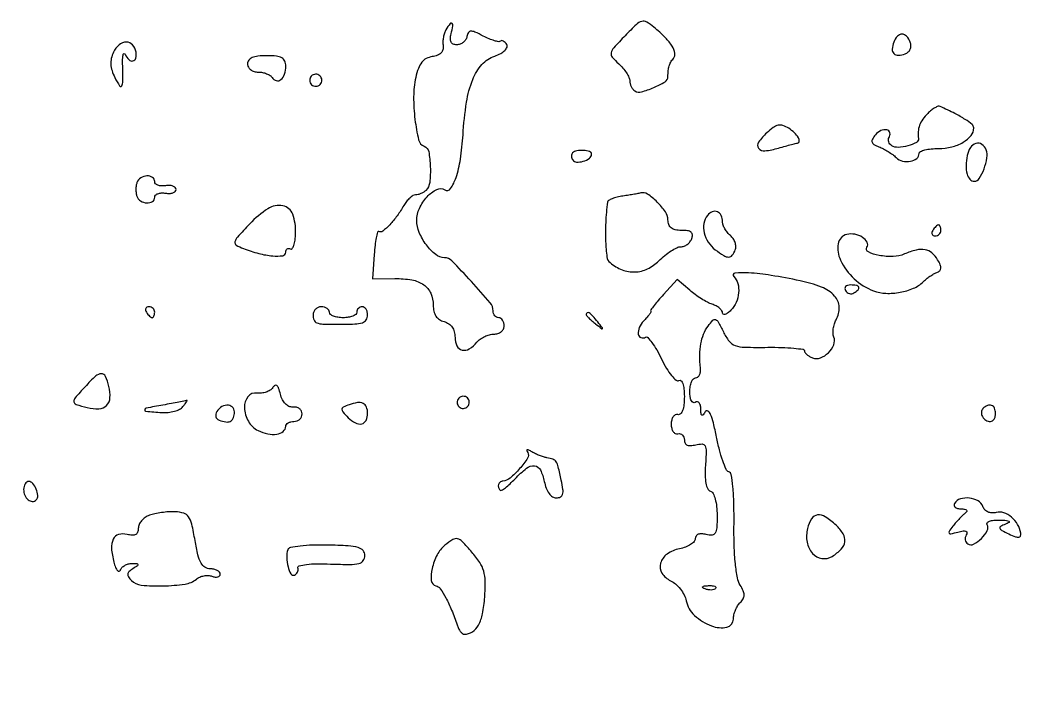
# Model space of a CAD drawing. Extents: x 0 to 5034, y 0 to 2560.
# Drawn here: x 3439.3 to 3622.7, y 2301.3 to 2422.5 of the extents above; entities that cross this region are included whole.
import ezdxf

# ---------------------------------------------------------------- set-up
doc = ezdxf.new("R2010")
doc.units = 0

msp = doc.modelspace()

# ---------------------------------------------------------------- linework, layer by layer
for points in [[(3383.204374, 2294.201394, 0.000077), (3356.504636, 2294.414863, 0.000156), (3315.229798, 2294.725646, 0.000021), (3228.5, 2295.347967, -0.000415), (3189.306738, 2295.660115, -0.000542)], [(3628.188404, 2292.600304, -0.000229), (3596.370986, 2292.783383, -0.000221), (3564.186594, 2292.997566, -0.000219), (3535.849384, 2293.211074, -0.000812)], [(3436.5, 2293.885671, -0.000176), (3417.956828, 2293.941421, -0.000277)]]:
    msp.add_lwpolyline(points, format="xyb")
for points in [[(3517.333975, 2420.75, 0.061495), (3517.053362, 2420.149863, 0.035558), (3516.861018, 2419.375479, 0.035007), (3516.777085, 2418.558595, 0.048849), (3516.824925, 2417.826099, -0.106553), (3516.788569, 2417.091754, -0.13089), (3516.447395, 2416.498734, -0.106822), (3515.790668, 2416.072596, -0.054964), (3514.836995, 2415.826099, 0.083977), (3513.733409, 2415.471763, 0.106298), (3512.909179, 2414.791441, 0.08154), (3512.293806, 2413.681508, 0.032311), (3511.812258, 2412, 0.052182), (3511.423155, 2408.478417, 0.032335), (3511.668232, 2404.320442, 0.02688), (3512.334407, 2400.601889, 0.248195), (3513.37547, 2399.40908, -0.263454), (3514.180017, 2398.432141, -0.034433), (3514.472866, 2395.650444, -0.036506), (3514.367472, 2392.797645, -0.170148), (3513.666667, 2391.335594, -0.054083), (3513.270021, 2391.0157, -0.038657), (3512.767431, 2390.745456, -0.0392), (3512.241443, 2390.560744, -0.06493), (3511.775653, 2390.5, 0.137576), (3511.292164, 2390.3644, 0.047015), (3510.702902, 2389.924906, 0.042485), (3510.111429, 2389.291384, 0.037712), (3509.608986, 2388.542232, -0.028711), (3508.407134, 2386.678661, -0.032382), (3507.04319, 2385.042615, -0.029982), (3505.77196, 2383.855575, -0.289079), (3505.071429, 2383.765127, 0.458817), (3504.83231, 2383.656643, 0.019727), (3504.579068, 2382.644255, 0.022079), (3504.354553, 2381.266297, 0.012398), (3504.197739, 2379.577085), (3503.895478, 2375.123917), (3507.953145, 2375.179917, -0.046929), (3511.098029, 2374.92782, -0.108784), (3513.275559, 2374.031474, -0.139868), (3514.546431, 2372.47794, -0.102284), (3515, 2370.283936, 0.057207), (3515.126903, 2369.178411, 0.090324), (3515.505244, 2368.30491, 0.09933), (3516.135293, 2367.676762, 0.082712), (3517, 2367.289749, -0.082332), (3517.85323, 2366.908647, -0.096222), (3518.485352, 2366.288023, -0.089464), (3518.869873, 2365.436755, -0.061532), (3519, 2364.383369, 0.110425), (3519.347654, 2362.828398, 0.232437), (3520.290465, 2362.075114, 0.194417), (3521.613655, 2362.297742, 0.082018), (3523, 2363.5, -0.063393), (3523.614539, 2364.074176, -0.044279), (3524.430735, 2364.559375, -0.044533), (3525.312334, 2364.890037, -0.067559), (3526.122445, 2365, 0.078397), (3526.83968, 2365.113153, 0.090529), (3527.448468, 2365.440625, 0.100781), (3527.855463, 2365.92793, 0.124374), (3528, 2366.5, 0.064853), (3527.925306, 2367.073457, 0.082425), (3527.70625, 2367.559375, 0.098894), (3527.381354, 2367.884432, 0.148195), (3527, 2368, -0.123838), (3526.617765, 2368.096145, -0.099824), (3526.290584, 2368.367188, -0.089853), (3526.068769, 2368.772492, -0.078386), (3525.989221, 2369.25, 0.175716), (3525.436558, 2370.733987, 0.009026), (3521.994581, 2374.63915, 0.008364), (3518.398122, 2378.444235, 0.20189), (3517.07782, 2379, -0.171399), (3515.457753, 2379.572164, -0.062866), (3513.749787, 2381.346891, -0.060492), (3512.439675, 2383.635968, -0.10008), (3512, 2385.810591, -0.107997), (3512.485792, 2388.033467, -0.077123), (3513.895112, 2390.164682, -0.091361), (3515.641282, 2391.49317, -0.261138), (3517.112794, 2391.430289, 0.39947), (3518.180609, 2391.654008, 0.070765), (3519.184134, 2393.664922, 0.043471), (3519.99592, 2397.060048, 0.021232), (3520.464457, 2401.490882, -0.022079), (3521.107451, 2407.474567, -0.057679), (3522.244553, 2411.641025, -0.086001), (3523.937128, 2414.381719, -0.128335), (3526.264395, 2415.942324, 0.035631), (3527.371309, 2416.419036, 0.070487), (3528.148903, 2416.972567, 0.111798), (3528.522669, 2417.532313, 0.234051), (3528.474871, 2418.040659, 0.049197), (3528.181912, 2418.424521, 0.081006), (3527.859827, 2418.673944, 0.116974), (3527.56184, 2418.754616, 0.207111), (3527.329175, 2418.662508, -0.244254), (3526.996015, 2418.557156, -0.028411), (3526.209799, 2418.740965, -0.028975), (3525.239991, 2419.088834, -0.019678), (3524.179311, 2419.590371, 0.013365), (3522.649196, 2420.33765, 0.115392), (3521.909568, 2420.485897, 0.25464), (3521.466563, 2420.225955, 0.082286), (3521.176676, 2419.494394, -0.092679), (3520.93673, 2418.923535, -0.078402), (3520.494982, 2418.438978, -0.078147), (3519.923988, 2418.112716, -0.091036), (3519.310044, 2418, -0.09827), (3518.663149, 2418.12838, -0.178676), (3518.272218, 2418.489257, -0.134867), (3518.14514, 2419.104708, -0.047856), (3518.289749, 2420, 0.015452), (3518.628762, 2421.482059, 0.281993), (3518.467127, 2421.917092, 0.421058), (3518.101099, 2421.868602, 0.020458)], [(3550.160051, 2419.665131, 0.008254), (3548.086551, 2417.45393, 0.128295), (3547.609025, 2416.540191, 0.234797), (3547.79907, 2415.745966, 0.034796), (3548.975523, 2414.522151, -0.031679), (3549.750276, 2413.726189, -0.033188), (3550.40531, 2412.850451, -0.035204), (3550.863129, 2412.023222, -0.109206), (3551, 2411.404029, 0.063926), (3551.068594, 2410.869712, 0.05171), (3551.271738, 2410.327852, 0.053404), (3551.570966, 2409.859694, 0.085658), (3551.925064, 2409.546313, 0.20729), (3553.137245, 2409.369573, 0.035606), (3555.383448, 2410.152003, 0.034588), (3557.475285, 2411.229157, 0.262311), (3558, 2412.160515, -0.019999), (3558.045873, 2413.306921, -0.052893), (3558.197231, 2414.11271, -0.062472), (3558.496067, 2414.788879, -0.037968), (3559.002353, 2415.502835, 0.218156), (3559.261838, 2416.466067, 0.098346), (3558.787287, 2417.717322, 0.057012), (3557.535539, 2419.28934, 0.020255), (3555.418183, 2421.237992, 0.043418), (3554.101708, 2422.171183, 0.208057), (3553.208819, 2422.278488, 0.117774), (3552.223334, 2421.707508, 0.010356)], [(3599.345077, 2418.456872, 0.075422), (3599.069425, 2417.199704, 0.214489), (3599.375865, 2416.378824, 0.216242), (3600.190548, 2416.067507, 0.076522), (3601.440013, 2416.338607, 0.093639), (3601.997035, 2416.682533, 0.104304), (3602.365098, 2417.194765, 0.103874), (3602.495878, 2417.813795, 0.092161), (3602.376152, 2418.462146, 0.089658), (3601.709907, 2419.560506, 0.215353), (3600.860994, 2419.942142, 0.214827), (3600.011808, 2419.557855, 0.089288)], [(3456.433324, 2416.629652, 0.055935), (3456.053431, 2415.511759, 0.068529), (3455.966453, 2414.412874, 0.063419), (3456.180604, 2413.265525, 0.039652), (3456.701481, 2412, 0.022138), (3457.575523, 2410.451951, 0.567113), (3457.969846, 2410.459537, 0.132386), (3458.185709, 2411.282422, 0.00497), (3458.132174, 2414.5, -0.015599), (3458.137158, 2415.579203, -0.057686), (3458.239504, 2416.251563, -0.345031), (3458.413204, 2416.380893, -0.289464), (3458.609544, 2416.25, 0.086195), (3459.265945, 2415.272263, 0.259673), (3460.006815, 2415.043515, 0.289299), (3460.528151, 2415.550935, 0.095648), (3460.578388, 2416.666871, 0.147874), (3459.960634, 2417.981282, 0.214922), (3458.805001, 2418.489646, 0.176461), (3457.469927, 2417.989702, 0.106355)], [(3481, 2414.5, 0.128528), (3481.149516, 2413.92796, 0.100726), (3481.570164, 2413.440625, 0.089148), (3482.199409, 2413.112945, 0.075715), (3482.940983, 2413, -0.047606), (3483.730041, 2412.924701, -0.046638), (3484.496311, 2412.701458, -0.050526), (3485.12997, 2412.373446, -0.110089), (3485.510081, 2411.983688, 0.194152), (3486.262591, 2411.430758, 0.240743), (3487.099405, 2411.619941, 0.141226), (3487.770049, 2412.61003, 0.078855), (3488, 2414.059017, 0.09416), (3487.817287, 2415.020644, 0.173954), (3487.299197, 2415.611358, 0.104224), (3486.30331, 2415.917943, 0.02274), (3484.5, 2416, 0.025511), (3482.895967, 2415.918107, 0.075863), (3481.833333, 2415.642857, 0.129352), (3481.226074, 2415.169448, 0.164293)], [(3492.552786, 2412.08541, 0.099038), (3492.401684, 2411.679226, 0.097945), (3492.417584, 2411.244476, 0.097945), (3492.597789, 2410.848514, 0.099038), (3492.91459, 2410.552786, 0.099038), (3493.320774, 2410.401684, 0.097945), (3493.755524, 2410.417584, 0.097945), (3494.151486, 2410.597789, 0.099038), (3494.447214, 2410.91459, 0.099038), (3494.598316, 2411.320774, 0.097945), (3494.582416, 2411.755524, 0.097945), (3494.402211, 2412.151486, 0.099038), (3494.08541, 2412.447214, 0.099038), (3493.679226, 2412.598316, 0.097945), (3493.244476, 2412.582416, 0.097945), (3492.848514, 2412.402211, 0.099038)], [(3605.58062, 2405.437763, 0.04287), (3604.66083, 2404.34511, 0.064648), (3604.081525, 2403.245579, 0.068579), (3603.823344, 2402.08475, 0.055892), (3603.861265, 2400.81094, -0.321612), (3603.488379, 2400.096264, -0.051399), (3601.927986, 2399.500254, -0.05038), (3600.156887, 2399.211748, -0.154814), (3598.992637, 2399.504551, -0.082679), (3598.641363, 2399.811746, -0.09252), (3598.425005, 2400.205218, -0.100616), (3598.375666, 2400.622576, -0.118218), (3598.5, 2401, 0.202656), (3598.635608, 2401.87546, 0.289399), (3598.082259, 2402.402626, 0.160849), (3596.993598, 2402.270029, 0.109916), (3596.000683, 2401.500823, 0.040962), (3595.441881, 2400.702737, 0.20603), (3595.376735, 2400.173994, 0.196613), (3595.716143, 2399.747392, 0.037072), (3596.637376, 2399.317787, -0.029897), (3597.443851, 2398.955679, -0.019538), (3598.328542, 2398.448117, -0.019664), (3599.155002, 2397.883597, -0.035195), (3599.778939, 2397.348444, 0.135061), (3600.938977, 2396.698324, 0.105419), (3602.388736, 2396.651545, 0.125139), (3603.556233, 2397.182454, 0.227566), (3604, 2398.106989, -0.295846), (3604.224173, 2398.452696, -0.043831), (3605.049107, 2398.737678, -0.037675), (3606.202728, 2398.935355, -0.023602), (3607.571429, 2399, 0.06027), (3609.958289, 2399.28876, 0.072225), (3612.054115, 2400.138003, 0.087849), (3613.498002, 2401.365159, 0.174519), (3614, 2402.759592, 0.223925), (3613.695546, 2403.405316, 0.029973), (3612.446922, 2404.315142, 0.02512), (3610.541171, 2405.405159, 0.010029), (3607.83062, 2406.712036, 0.195515), (3607.469336, 2406.727597, 0.043074), (3606.893563, 2406.464086, 0.038685), (3606.234853, 2406.020523, 0.028865)], [(3576.09616, 2401.87496, 0.051349), (3574.582935, 2400.143231, 0.329329), (3574.605636, 2399.048328, 0.263798), (3575.746991, 2398.568543, 0.04037), (3578.256883, 2399.073673, -0.001963), (3579.513214, 2399.428652, -0.00294), (3580.613386, 2399.727891, -0.001223), (3581.55695, 2399.976117, -0.063786), (3581.743398, 2400, 0.408032), (3582.057363, 2400.307394, 0.141923), (3581.87705, 2400.982998, 0.066821), (3581.139802, 2401.901768, 0.050765), (3580.118334, 2402.694026, 0.056811), (3579.055803, 2403.200421, 0.133825), (3578.186685, 2403.257149, 0.107892), (3577.290195, 2402.861263, 0.029816)], [(3612.795825, 2397.712258, 0.0397), (3612.58888, 2395.830326, 0.075954), (3612.77262, 2394.324903, 0.116328), (3613.306345, 2393.358706, 0.211705), (3614.115558, 2393, 0.260158), (3615.01813, 2393.503716, 0.048918), (3615.879957, 2395.265413, 0.049527), (3616.412232, 2397.280537, 0.131456), (3616.26161, 2398.75, 0.15058), (3615.479634, 2399.752439, 0.228965), (3614.408717, 2399.924428, 0.175953), (3613.385867, 2399.164034, 0.098897)], [(3540.527186, 2398.193853, 0.126718), (3540.384342, 2397.951895, 0.07666), (3540.341558, 2397.61998, 0.068433), (3540.401535, 2397.251796, 0.063947), (3540.559212, 2396.904194, 0.251502), (3541.262296, 2396.49748, 0.081215), (3542.495327, 2396.659209, 0.080596), (3543.619821, 2397.207039, 0.24382), (3544, 2397.940322, 0.321455), (3543.652963, 2398.424334, 0.063543), (3542.544228, 2398.648844, 0.058963), (3541.30547, 2398.593169, 0.156944)], [(3460.754296, 2392.75, 0.052198), (3460.60995, 2392.180161, 0.033595), (3460.557729, 2391.5, 0.033616), (3460.597051, 2390.819807, 0.052716), (3460.730641, 2390.25, 0.170033), (3461.409729, 2389.397175, 0.126748), (3462.564069, 2389.028259, 0.158462), (3463.581237, 2389.295728, 0.255169), (3464, 2390.062858, -0.194219), (3464.153447, 2390.442993, -0.109707), (3464.57415, 2390.7216, -0.079837), (3465.206425, 2390.854421, -0.051657), (3465.954552, 2390.812858, 0.048414), (3466.70285, 2390.766428, 0.075965), (3467.334954, 2390.885652, 0.106031), (3467.756266, 2391.143576, 0.205363), (3467.909104, 2391.5, 0.205363), (3467.756266, 2391.856424, 0.106031), (3467.334954, 2392.114348, 0.075965), (3466.70285, 2392.233572, 0.048414), (3465.954552, 2392.187142, -0.051657), (3465.206425, 2392.145579, -0.079837), (3464.57415, 2392.2784, -0.109707), (3464.153447, 2392.557007, -0.194219), (3464, 2392.937142, 0.252426), (3463.587038, 2393.703005, 0.161212), (3462.586735, 2393.971335, 0.127587), (3461.442776, 2393.603131, 0.164768)], [(3549.75, 2390.283746, 0.022365), (3548.690459, 2390.074403, 0.03265), (3547.783249, 2389.788728, 0.034125), (3547.111953, 2389.473871, 0.240027), (3546.916379, 2389.183578, 0.018046), (3546.594282, 2385.431531, 0.023133), (3546.58288, 2381.965924, 0.020224), (3546.81941, 2379.136753, 0.190822), (3547.3934, 2378.08847, 0.080777), (3549.620281, 2376.779154, 0.10227), (3551.969538, 2376.38439, 0.10339), (3554.263357, 2376.953993, 0.084186), (3556.331552, 2378.422461, -0.025439), (3557.423961, 2379.409025, -0.028273), (3558.574488, 2380.242848, -0.029293), (3559.625127, 2380.833337, -0.113854), (3560.347557, 2381, 0.093603), (3560.940483, 2381.11198, 0.066803), (3561.532557, 2381.440625, 0.064849), (3562.034056, 2381.926578, 0.076453), (3562.361626, 2382.5, 0.100949), (3562.47645, 2383.188759, 0.219604), (3562.239871, 2383.656385, 0.135263), (3561.607715, 2383.924542, 0.033085), (3560.468615, 2384, -0.046198), (3559.317814, 2384.106557, -0.121144), (3558.567581, 2384.4468, -0.146666), (3558.145159, 2385.047791, -0.080523), (3558, 2385.943296, 0.153869), (3557.543628, 2387.391172, 0.04537), (3556.024084, 2389.190251, 0.044317), (3554.257801, 2390.648561, 0.223189), (3553.027494, 2390.850168, -0.024135), (3552.688403, 2390.77131, -0.002275), (3551.847139, 2390.621976, -0.00291), (3550.841678, 2390.454231, -0.002286)], [(3481.411069, 2385.199698, 0.005391), (3479.148855, 2382.748918, 0.120637), (3478.69383, 2381.90503, 0.33297), (3478.934625, 2381.316634, 0.042949), (3480.236302, 2380.681972, 0.027595), (3483.07007, 2379.766, 0.042453), (3485.607574, 2379.323617, 0.055573), (3487.447206, 2379.366458, 0.375399), (3488, 2379.998974, -0.080365), (3488.062904, 2380.387811, -0.158636), (3488.246598, 2380.636904, -0.183892), (3488.519882, 2380.708728, -0.112182), (3488.839481, 2380.599206, 0.388998), (3489.169686, 2380.662163, 0.079773), (3489.470138, 2381.237564, 0.047345), (3489.698608, 2382.224925, 0.023804), (3489.807553, 2383.500905, 0.095157), (3489.278762, 2386.949133, 0.263149), (3487.488364, 2388.501335, 0.196534), (3484.737417, 2387.976569, 0.059568)], [(3565.241732, 2386.73899, 0.12527), (3564.586873, 2385.281923, 0.099569), (3564.630719, 2383.551947, 0.090918), (3565.364568, 2381.840906, 0.08413), (3566.673856, 2380.447723, 0.021912), (3568.221054, 2379.378404, 0.139709), (3569.128094, 2379.114323, 0.23556), (3569.780396, 2379.435065, 0.071298), (3570.33357, 2380.426887, 0.104173), (3570.435244, 2381.061714, 0.06997), (3570.297112, 2381.785821, 0.066075), (3569.95027, 2382.485582, 0.071608), (3569.440559, 2383.049332, -0.048041), (3568.889361, 2383.604218, -0.041456), (3568.423164, 2384.281015, -0.043511), (3568.10348, 2384.971939, -0.086815), (3568, 2385.563428, 0.10728), (3567.746926, 2386.729358, 0.187251), (3567.04886, 2387.410459, 0.204108), (3566.123732, 2387.410642, 0.124813)], [(3606.5, 2384, 0.082592), (3606.343488, 2383.6179, 0.161196), (3606.3746, 2383.29375, 0.182303), (3606.586039, 2383.078288, 0.108972), (3606.940983, 2383, 0.093332), (3607.345238, 2383.076123, 0.09642), (3607.688914, 2383.29375, 0.099167), (3607.918938, 2383.618444, 0.105053), (3608, 2384, 0.042167), (3607.967655, 2384.382849, 0.061769), (3607.870461, 2384.70625, 0.081139), (3607.727648, 2384.92554, 0.210953), (3607.559017, 2385, 0.151918), (3607.34829, 2384.934461, 0.038439), (3607.066025, 2384.70625, 0.035638), (3606.768994, 2384.382774, 0.029505)], [(3590.75, 2383.247923, 0.306384), (3589.168769, 2381.565591, 0.152332), (3589.603632, 2378.534948, 0.095245), (3592.09855, 2375.147179, 0.09599), (3595.665426, 2372.937105, 0.080578), (3597.915153, 2372.475174, 0.055328), (3600.518958, 2372.6547, 0.056245), (3602.961413, 2373.388227, 0.095608), (3604.72224, 2374.579383, -0.027324), (3605.290493, 2375.088705, -0.020012), (3605.971868, 2375.591913, -0.02033), (3606.657598, 2376.017487, -0.041584), (3607.232143, 2376.282145, 0.097012), (3607.772775, 2376.607662, 0.194291), (3607.986833, 2377.048979, 0.121521), (3607.876509, 2377.676441, 0.029353), (3607.391014, 2378.62143, 0.084842), (3606.339443, 2379.863429, 0.132523), (3605.076618, 2380.450933, 0.104328), (3603.463932, 2380.392905, 0.039905), (3601.323742, 2379.67502, -0.093265), (3599.246792, 2379.216213, -0.052546), (3596.66403, 2379.406579, -0.067371), (3594.704223, 2380.041079, -0.445591), (3594.448091, 2380.91601, 0.266798), (3594.477641, 2381.835545, 0.130451), (3593.652197, 2382.723798, 0.095278), (3592.23686, 2383.277016, 0.101444)], [(3570.049007, 2375.55, -0.131391), (3570.794518, 2374.261819, -0.08817), (3570.943944, 2372.557751, -0.082447), (3570.489272, 2370.798724, -0.092243), (3569.5, 2369.357143, -0.031811), (3568.92298, 2368.84922, -0.084921), (3568.440625, 2368.592705, -0.212543), (3568.138413, 2368.622883, -0.269348), (3568, 2368.861184, 0.154804), (3567.864246, 2369.289147, 0.062913), (3567.447391, 2369.745679, 0.054104), (3566.83852, 2370.159584, 0.045431), (3566.118778, 2370.462301, -0.043224), (3565.238625, 2370.827931, -0.018289), (3564.125707, 2371.460268, -0.017934), (3562.979466, 2372.2263, -0.022367), (3561.97557, 2373.021188), (3559.713584, 2374.982998), (3557.172849, 2372.241499, 0.008909), (3556.214661, 2371.169919, 0.014413), (3555.442979, 2370.221387, 0.008114), (3554.848313, 2369.419176, 0.330584), (3554.851771, 2369.214286, -0.308612), (3554.86244, 2369.026485, -0.021173), (3554.553088, 2368.558684, -0.02435), (3554.10279, 2367.996454, -0.015354), (3553.526523, 2367.383666, 0.095836), (3552.744679, 2366.226775, 0.132546), (3552.571124, 2364.992215, 0.272571), (3553.055925, 2364.362509, 0.23838), (3553.893797, 2364.434363, -0.360609), (3554.30582, 2364.376882, -0.027473), (3555.069976, 2363.441639, -0.027855), (3555.943729, 2362.091674, -0.016623), (3556.836754, 2360.399109, 0.021801), (3557.746518, 2358.717242, 0.036249), (3558.671784, 2357.39876, 0.042464), (3559.493757, 2356.54981, 0.328683), (3560.012056, 2356.507451, -0.344732), (3560.401806, 2356.464257, -0.118844), (3560.723493, 2355.95104, -0.057531), (3560.934903, 2354.951235, -0.023366), (3561, 2353.559017, -0.024932), (3560.925459, 2352.065046, -0.062432), (3560.682949, 2351.00258, -0.110215), (3560.297358, 2350.399217, -0.251948), (3559.795455, 2350.25, 0.173044), (3559.337234, 2350.186337, 0.122409), (3558.944744, 2349.839062, 0.09156), (3558.680039, 2349.246675, 0.059474), (3558.590909, 2348.5, 0.059474), (3558.680039, 2347.753325, 0.09156), (3558.944744, 2347.160938, 0.122409), (3559.337234, 2346.813663, 0.173044), (3559.795455, 2346.75, -0.118465), (3560.254392, 2346.735681, -0.125142), (3560.646165, 2346.513438, -0.114384), (3560.908373, 2346.111487, -0.087784), (3561, 2345.59362, 0.122566), (3561.141669, 2345.024376, 0.174671), (3561.52391, 2344.677376, 0.118807), (3562.169615, 2344.576647, 0.043533), (3563.086524, 2344.732877, -0.067091), (3564.239714, 2344.87403, -0.28713), (3564.796744, 2344.515889, -0.118755), (3564.996898, 2343.547304, -0.009863), (3564.861547, 2340.96425, 0.020861), (3564.804835, 2339.096909, 0.044959), (3564.950065, 2337.666885, 0.063268), (3565.272116, 2336.686649, 0.204076), (3565.775024, 2336.241659, -0.200501), (3566.258878, 2335.819416, -0.047142), (3566.648761, 2334.793941, -0.040284), (3566.91295, 2333.409656, -0.027021), (3567, 2331.800035, -0.013073), (3566.939999, 2329.505535, -0.116927), (3566.65845, 2328.54484, -0.254632), (3566.072323, 2328.18205, -0.077997), (3565, 2328.289749, 0.048425), (3564.170174, 2328.422817, 0.106566), (3563.538164, 2328.327232, 0.15577), (3563.147581, 2328.016842, 0.148642), (3563, 2327.53138, -0.186392), (3562.794316, 2326.998798, -0.065041), (3562.156928, 2326.457791, -0.053651), (3561.228448, 2325.990015, -0.040546), (3560.129966, 2325.675993, 0.103421), (3557.842504, 2324.699406, 0.173095), (3556.643603, 2323.014322, 0.211929), (3556.902045, 2321.207627, 0.146921), (3558.476432, 2319.828785, -0.072676), (3559.404391, 2319.23055, -0.048288), (3560.275075, 2318.308168, -0.04784), (3560.962334, 2317.222767, -0.066139), (3561.342798, 2316.136055, 0.157887), (3562.85535, 2313.481242, 0.093249), (3565.987478, 2311.544613, 0.143556), (3568.787053, 2311.312698, 0.356069), (3570, 2312.8, -0.057372), (3570.08967, 2313.578904, -0.038902), (3570.359832, 2314.431082, -0.039094), (3570.755795, 2315.224462, -0.06116), (3571.224959, 2315.824959, 0.064679), (3571.769052, 2316.531512, 0.132728), (3571.949409, 2317.201049, 0.106609), (3571.78313, 2317.969115, 0.03317), (3571.22246, 2319.015392, -0.095847), (3570.706688, 2320.356545, -0.018887), (3570.349639, 2322.92255, -0.017547), (3570.132838, 2326.232915, -0.010257), (3570.093898, 2330.208301, 0.008806), (3570.067239, 2334.075641, 0.018874), (3569.881645, 2337.05334, 0.016281), (3569.587913, 2339.256356, 0.277818), (3569.132706, 2339.789098, -0.212699), (3568.658427, 2340.222942, -0.017948), (3568.037067, 2341.802185, -0.02136), (3567.421082, 2343.820304, -0.01482), (3566.891504, 2346.145948, 0.011328), (3566.324491, 2348.718837, 0.042068), (3565.796897, 2350.291623, 0.129636), (3565.315149, 2350.905252, 0.438539), (3564.870508, 2350.824718, -0.02596), (3564.447271, 2350.228045, -0.36991), (3564.20997, 2350.181588, -0.250248), (3564.051834, 2350.430984, -0.016554), (3564.015313, 2351.309017, 0.055749), (3563.93719, 2351.957742, 0.119238), (3563.710748, 2352.405088, 0.187649), (3563.380043, 2352.583129, 0.170746), (3563, 2352.5, -0.253782), (3562.615199, 2352.478234, -0.1651), (3562.287316, 2352.794783, -0.083483), (3562.068671, 2353.479336, -0.035659), (3562, 2354.440983, -0.039638), (3562.077803, 2355.420851, -0.058865), (3562.312215, 2356.248289, -0.077417), (3562.656087, 2356.811452, -0.220494), (3563.062858, 2357, 0.169647), (3563.453856, 2357.136594, 0.108035), (3563.761211, 2357.514062, 0.083863), (3563.93696, 2358.080599, 0.058778), (3563.947704, 2358.75, -0.026587), (3563.829783, 2361.193983, -0.044047), (3564.021356, 2363.2483, -0.051519), (3564.529126, 2364.988097, -0.06119), (3565.362742, 2366.481401, -0.028258), (3566.226226, 2367.532166, -0.306676), (3566.73346, 2367.651617, -0.18021), (3567.223222, 2367.221672, -0.010519), (3568.143278, 2365.422531, 0.050178), (3569.192389, 2363.718845, 0.146649), (3570.297943, 2362.917239, 0.078928), (3572.061012, 2362.598957, 0.008224), (3576.280536, 2362.579437, -0.010088), (3578.856873, 2362.557914, -0.01672), (3581.026157, 2362.42332, -0.010702), (3582.752486, 2362.220751, -0.374288), (3583, 2361.936425, 0.159024), (3583.103495, 2361.619248, 0.055366), (3583.432124, 2361.260375, 0.048198), (3583.908133, 2360.918807, 0.039944), (3584.471061, 2360.649478, 0.183752), (3585.906072, 2360.645234, 0.103877), (3587.392625, 2361.592839, 0.104639), (3588.364738, 2363.051765, 0.188603), (3588.373829, 2364.4682, -0.082204), (3588.237023, 2365.134969, -0.043945), (3588.278756, 2365.977337, -0.042214), (3588.47608, 2366.852704, -0.051073), (3588.810146, 2367.625233, 0.139738), (3589.361471, 2369.953364, 0.177451), (3588.51464, 2371.976596, 0.11329), (3586.120012, 2373.606194, 0.041848), (3582.181777, 2374.773988, 0.011248), (3576.892454, 2375.748103, 0.023944), (3572.759752, 2376.211873, 0.041409), (3570.267584, 2376.164771, 0.632203)], [(3590.510081, 2372.983688, 0.090427), (3590.820631, 2372.639411, 0.095498), (3591.22714, 2372.434921, 0.099685), (3591.665803, 2372.401101, 0.108373), (3592.069098, 2372.542705, 0.050477), (3592.838655, 2373.13314, 0.315493), (3592.933879, 2373.592818, 0.25701), (3592.519563, 2373.914842, 0.039415), (3591.440983, 2374, 0.067432), (3590.890269, 2373.925389, 0.140899), (3590.524436, 2373.701458, 0.190788), (3590.397824, 2373.36964, 0.136093)], [(3462.5, 2369, 0.029505), (3462.768994, 2368.617226, 0.035638), (3463.066025, 2368.29375, 0.038439), (3463.34829, 2368.065539, 0.151918), (3463.559017, 2368, 0.210953), (3463.727648, 2368.07446, 0.081139), (3463.870461, 2368.29375, 0.061769), (3463.967655, 2368.617151, 0.042167), (3464, 2369, 0.105053), (3463.918938, 2369.381556, 0.099167), (3463.688914, 2369.70625, 0.09642), (3463.345238, 2369.923877, 0.093332), (3462.940983, 2370, 0.108972), (3462.586039, 2369.921712, 0.182303), (3462.3746, 2369.70625, 0.161196), (3462.343488, 2369.3821, 0.082592)], [(3493, 2368.5, 0.097439), (3493.183622, 2367.566706, 0.208198), (3493.699856, 2367.06439, 0.08227), (3494.802216, 2366.844333, 0.008216), (3497.5, 2366.8, 0.008371), (3500.632215, 2366.852443, 0.066672), (3502.055735, 2367.091864, 0.176866), (3502.739267, 2367.611366, 0.143676), (3503, 2368.5, 0.064853), (3502.925306, 2369.073457, 0.082425), (3502.70625, 2369.559375, 0.098894), (3502.381354, 2369.884432, 0.148195), (3502, 2370, 0.099038), (3501.618362, 2369.923658, 0.097945), (3501.29375, 2369.70625, 0.097945), (3501.076342, 2369.381638, 0.099038), (3501, 2369, -0.226478), (3500.817169, 2368.617064, -0.074992), (3500.265625, 2368.29375, -0.057076), (3499.457356, 2368.073116, -0.038131), (3498.5, 2368, -0.038131), (3497.542644, 2368.073116, -0.057076), (3496.734375, 2368.29375, -0.074992), (3496.182831, 2368.617064, -0.226478), (3496, 2369, 0.148195), (3495.884432, 2369.381354, 0.098894), (3495.559375, 2369.70625, 0.082425), (3495.073457, 2369.925306, 0.064853), (3494.5, 2370, 0.099038), (3493.927543, 2369.885486, 0.097945), (3493.440625, 2369.559375, 0.097945), (3493.114514, 2369.072457, 0.099038)], [(3543, 2368.622445, 0.184603), (3543.08115, 2368.410139, 0.013803), (3543.514062, 2367.952641, 0.017649), (3544.079598, 2367.425681, 0.012436), (3544.75, 2366.872445, 0.001576), (3545.879507, 2365.99236, 0.377591), (3546, 2366, 0.377591), (3546.00764, 2366.120493, 0.001576), (3545.127555, 2367.25, 0.017685), (3544.23668, 2368.306759, 0.065617), (3543.573889, 2368.869516, 0.241985), (3543.193395, 2368.90695, 0.307699)], [(3451.25, 2355.359134, 0.007931), (3449.413523, 2353.311794, 0.20756), (3449.195617, 2352.622021, 0.29854), (3449.591954, 2352.135449, 0.015278), (3451.644645, 2351.553053, 0.071764), (3453.787243, 2351.3324, 0.185416), (3455.190848, 2351.937998, 0.18858), (3455.813666, 2353.317748, 0.074422), (3455.607732, 2355.426784, 0.041625), (3454.980439, 2357.26352, 0.302232), (3454.234787, 2357.743021, 0.186563), (3453.205008, 2357.326443, 0.017623)], [(3485.618705, 2355.192069, -0.110207), (3485.159244, 2354.721168, -0.062324), (3484.439201, 2354.370075, -0.057609), (3483.583996, 2354.184126, -0.060017), (3482.720999, 2354.20215, 0.268669), (3481.079367, 2353.538514, 0.17528), (3480.429926, 2351.543085, 0.123679), (3481.149404, 2349.026735, 0.146972), (3482.943265, 2347.340966, 0.064359), (3484.707755, 2346.728789, 0.089173), (3486.378123, 2346.682788, 0.128599), (3487.550545, 2347.186982, 0.231209), (3488, 2348.106989, -0.164455), (3488.115158, 2348.447641, -0.095748), (3488.440625, 2348.737678, -0.076852), (3488.926285, 2348.933678, -0.057609), (3489.5, 2349, 0.09145), (3490.072637, 2349.105619, 0.095834), (3490.559375, 2349.407986, 0.099512), (3490.885087, 2349.858985, 0.107183), (3491, 2350.388889, 0.123631), (3490.869767, 2350.907538, 0.110268), (3490.506284, 2351.328993, 0.099136), (3489.961163, 2351.586855, 0.081849), (3489.319264, 2351.638889, -0.123548), (3488.589956, 2351.75913, -0.097484), (3487.929113, 2352.214742, -0.080212), (3487.392104, 2352.978591, -0.052968), (3487.026559, 2353.989919, 0.021632), (3486.701343, 2355.103019, 0.134944), (3486.371263, 2355.58989, 0.339577), (3486.015108, 2355.608436, 0.104005)], [(3465.5, 2352, 0.003168), (3462.452148, 2351.434334, 0.320236), (3462.169402, 2351.137514, 0.430073), (3462.383606, 2350.867715, 0.003696), (3465.305611, 2350.633302, 0.04372), (3466.457943, 2350.650272, 0.042568), (3467.600456, 2350.866679, 0.045801), (3468.569501, 2351.23566, 0.106074), (3469.178056, 2351.714544, 0.010972), (3469.562473, 2352.198986, 0.025787), (3469.822101, 2352.580713, 0.056774), (3469.926322, 2352.806597, 0.631726), (3469.872445, 2352.858095, -0.041341), (3469.599014, 2352.779056, -0.001243), (3468.434406, 2352.547493, -0.002459), (3467.059646, 2352.284711, -0.001695)], [(3475.381966, 2350.809017, 0.086838), (3475.188514, 2350.325143, 0.116855), (3475.200533, 2349.85508, 0.129099), (3475.416588, 2349.473316, 0.119887), (3475.797949, 2349.234017, 0.037427), (3477.052181, 2348.917857, 0.14818), (3477.832652, 2349.013636, 0.187673), (3478.321414, 2349.504319, 0.066769), (3478.598844, 2350.472506, 0.197189), (3478.351973, 2351.465579, 0.211453), (3477.488036, 2351.961379, 0.157547), (3476.316933, 2351.713852, 0.124741)], [(3499.627489, 2352.068808, 0.023932), (3498.534367, 2351.610977, 0.270144), (3498.279841, 2351.237832, 0.202928), (3498.444548, 2350.756171, 0.013873), (3499.458109, 2349.684748, 0.07327), (3500.757585, 2348.719009, 0.18173), (3501.914425, 2348.563879, 0.229227), (3502.70732, 2349.20101, 0.111262), (3503, 2350.5, 0.096071), (3502.779741, 2351.635749, 0.190321), (3502.157882, 2352.291008, 0.146125), (3501.114538, 2352.443582, 0.050991)], [(3519.552786, 2353.08541, 0.099038), (3519.401684, 2352.679226, 0.097945), (3519.417584, 2352.244476, 0.097945), (3519.597789, 2351.848514, 0.099038), (3519.91459, 2351.552786, 0.099038), (3520.320774, 2351.401684, 0.097945), (3520.755524, 2351.417584, 0.097945), (3521.151486, 2351.597789, 0.099038), (3521.447214, 2351.91459, 0.099038), (3521.598316, 2352.320774, 0.097945), (3521.582416, 2352.755524, 0.097945), (3521.402211, 2353.151486, 0.099038), (3521.08541, 2353.447214, 0.099038), (3520.679226, 2353.598316, 0.097945), (3520.244476, 2353.582416, 0.097945), (3519.848514, 2353.402211, 0.099038)], [(3615.693853, 2351.36052, 0.191124), (3615.401415, 2350.683432, 0.139481), (3615.603969, 2349.880661, 0.123736), (3616.230079, 2349.235684, 0.139398), (3617.059017, 2349, 0.156819), (3617.417907, 2349.1154, 0.097386), (3617.723586, 2349.440625, 0.079459), (3617.929934, 2349.926402, 0.06085), (3618, 2350.5, 0.103624), (3617.806289, 2351.424643, 0.202875), (3617.269246, 2351.932483, 0.1934), (3616.508765, 2351.913511, 0.094876)], [(3532.314671, 2343.299868, -0.292409), (3532.299037, 2342.283528, -0.033101), (3530.838319, 2340.364103, -0.03588), (3529.079299, 2338.615688, -0.158838), (3527.75, 2338.060549, 0.139977), (3527.243922, 2337.870808, 0.160305), (3526.946516, 2337.450711, 0.150932), (3526.947302, 2336.915371, 0.121677), (3527.246057, 2336.42061, 0.34636), (3527.528084, 2336.38702, 0.024675), (3528.226364, 2336.86234, 0.026387), (3529.074995, 2337.576782, 0.016023), (3530.003704, 2338.503943, -0.036941), (3532.093923, 2340.423104, -0.19307), (3533.563144, 2340.857485, -0.261603), (3534.636877, 2340.113853, -0.064073), (3535.35, 2338, 0.040964), (3535.704932, 2336.762327, 0.068244), (3536.221517, 2335.810938, 0.088856), (3536.853966, 2335.210023, 0.146686), (3537.554455, 2335, 0.11472), (3538.307436, 2335.175068, 0.213514), (3538.700243, 2335.647912, 0.103049), (3538.761355, 2336.557075, 0.0182), (3538.46264, 2338.25, 0.007), (3537.89852, 2340.714224, 0.082537), (3537.51374, 2341.614895, 0.165104), (3536.940725, 2342.07364, 0.049442), (3535.841631, 2342.353156, -0.037026), (3535.226965, 2342.493352, -0.019069), (3534.48153, 2342.754023, -0.018846), (3533.731193, 2343.082127, -0.026996), (3533.095492, 2343.432629, 0.01828), (3532.510498, 2343.768593, 0.16476), (3532.222964, 2343.814455, 0.461985), (3532.138615, 2343.672723, 0.056272)], [(3440, 2336.559017, 0.09848), (3440.213704, 2335.484534, 0.119858), (3440.817565, 2334.658465, 0.164168), (3441.58897, 2334.354327, 0.211971), (3442.291619, 2334.624952, 0.218914), (3442.58367, 2335.414306, 0.079214), (3442.298867, 2336.605117, 0.079209), (3441.65787, 2337.648401, 0.218838), (3440.893011, 2338, 0.15858), (3440.552406, 2337.889187, 0.097032), (3440.262322, 2337.576711, 0.078855), (3440.066453, 2337.110074, 0.060079)], [(3610.5, 2334, 0.170746), (3610.416871, 2333.619957, 0.187649), (3610.594912, 2333.289252, 0.119238), (3611.042258, 2333.06281, 0.055749), (3611.690983, 2332.984687, -0.037091), (3612.334407, 2332.931411, -0.148784), (3612.685624, 2332.760817, -0.326995), (3612.732759, 2332.517259, -0.124706), (3612.5, 2332.234687, 0.031509), (3612.026222, 2331.838355, 0.011688), (3611.409774, 2331.224862, 0.011529), (3610.76662, 2330.522425, 0.013646), (3610.192849, 2329.828674, 0.013441), (3609.4706, 2328.852217, 0.337653), (3609.483523, 2328.539438, 0.279808), (3609.807209, 2328.427635, 0.010673), (3611.099221, 2328.736198, -0.024167), (3612.043775, 2328.935009, -0.120204), (3612.580281, 2328.891926, -0.324529), (3612.759265, 2328.643217, -0.138312), (3612.64006, 2328.226622, 0.084643), (3612.454046, 2327.767172, 0.093349), (3612.439837, 2327.288049, 0.10045), (3612.597833, 2326.864109, 0.115574), (3612.903068, 2326.559907, 0.268053), (3613.980491, 2326.527809, 0.072038), (3615.409913, 2327.587277, 0.072155), (3616.478391, 2329.007263, 0.269929), (3616.450174, 2330.08062, -0.321267), (3616.473494, 2330.422383, -0.130421), (3616.874026, 2330.709286, -0.066114), (3617.652652, 2330.891736, -0.030798), (3618.690983, 2330.929715, -0.009256), (3620.02553, 2330.871589, -0.134406), (3620.468675, 2330.720173, -0.551265), (3620.461517, 2330.505227, -0.037618), (3619.795629, 2330.179715, 0.033175), (3618.922796, 2329.762597, 0.365935), (3618.79723, 2329.426011, 0.186855), (3619.119298, 2329.054314, 0.011814), (3620.435723, 2328.395952, 0.016546), (3621.618443, 2327.886088, 0.111165), (3622.246383, 2327.78957, 0.29862), (3622.544388, 2328.015782, 0.122318), (3622.596264, 2328.54507, 0.095593), (3622.03834, 2330.140873, 0.08667), (3620.912259, 2331.478206, 0.094418), (3619.495235, 2332.270382, 0.145325), (3618.101138, 2332.316197, -0.077635), (3617.326008, 2332.237784, -0.093207), (3616.615116, 2332.411765, -0.098331), (3616.044121, 2332.821067, -0.096909), (3615.669291, 2333.419432, 0.175569), (3614.779989, 2334.445731, 0.099667), (3613.195815, 2334.954094, 0.100836), (3611.553906, 2334.807327, 0.183798)], [(3463.026467, 2331.814087, 0.066149), (3462.251704, 2331.404395, 0.06277), (3461.595275, 2330.800304, 0.067416), (3461.150692, 2330.101924, 0.108488), (3461, 2329.415593, -0.084865), (3460.876809, 2328.695016, -0.186677), (3460.519209, 2328.277081, -0.143782), (3459.894742, 2328.145071, -0.044654), (3458.938828, 2328.305746, 0.135081), (3457.397518, 2328.286081, 0.213848), (3456.405961, 2327.446414, 0.132141), (3456.088778, 2325.742528, 0.045368), (3456.515446, 2323.247764, 0.024975), (3456.828024, 2322.271953, 0.078142), (3457.166951, 2321.674343, 0.263753), (3457.463136, 2321.554955, 0.278253), (3457.706627, 2321.75, -0.104997), (3458.006804, 2322.226803, -0.06853), (3458.521113, 2322.628314, -0.064463), (3459.161805, 2322.897125, -0.069536), (3459.833333, 2322.984687, -0.011972), (3460.770004, 2322.953644, -0.346184), (3460.938792, 2322.804523, -0.295018), (3460.845412, 2322.579351, -0.010036), (3460.008359, 2322.026328, 0.045262), (3459.320303, 2321.498648, 0.175138), (3459.076148, 2321.028909, 0.181988), (3459.193156, 2320.523392, 0.049516), (3459.721874, 2319.878126, 0.175206), (3461.546897, 2319.022268, 0.028109), (3465.543645, 2318.880672, 0.029534), (3469.558875, 2319.201936, 0.139349), (3471.652043, 2320.126184, -0.072795), (3472.270148, 2320.502933, -0.055473), (3473.030415, 2320.730822, -0.056165), (3473.810637, 2320.784101, -0.080769), (3474.487265, 2320.64326, 0.055413), (3475.066534, 2320.49183, 0.099359), (3475.555634, 2320.517819, 0.146758), (3475.876422, 2320.71124, 0.186304), (3476, 2321.031385, 0.184694), (3475.858586, 2321.401158, 0.090242), (3475.453814, 2321.715469, 0.0701), (3474.852142, 2321.928498, 0.050121), (3474.140643, 2322, -0.147005), (3473.188889, 2322.286005, -0.125124), (3472.480849, 2323.064552, -0.064749), (3471.923391, 2324.546762, -0.014936), (3471.390643, 2327.167529, 0.012651), (3470.789396, 2330.196099, 0.094986), (3470.20825, 2331.530716, 0.16982), (3469.319301, 2332.184708, 0.064061), (3467.776467, 2332.449392, 0.025534), (3466.585561, 2332.438552, 0.018202), (3465.257697, 2332.309934, 0.018443), (3463.997191, 2332.093767, 0.036915)], [(3583.559842, 2329.382406, 0.106977), (3583.478248, 2326.892754, 0.137244), (3584.477451, 2324.840852, 0.173657), (3586.194565, 2323.900635, 0.180763), (3588.084612, 2324.284914, 0.060633), (3589.747244, 2325.627675, 0.163829), (3590.392647, 2326.979118, 0.170382), (3590.077699, 2328.40929, 0.066722), (3588.777307, 2329.992843, 0.041998), (3586.812437, 2331.537015, 0.176448), (3585.375175, 2331.877836, 0.232816), (3584.307373, 2331.187441, 0.073496)], [(3488.394247, 2325.5, 0.091703), (3488.174189, 2324.079196, 0.055943), (3488.413484, 2322.393357, 0.065541), (3488.942174, 2321.083653, 0.372236), (3489.595329, 2320.85, 0.100208), (3489.919864, 2321.057511, 0.089458), (3490.153794, 2321.382628, 0.087961), (3490.26206, 2321.774128, 0.092532), (3490.226096, 2322.171711, -0.423001), (3490.449891, 2322.557546, -0.031542), (3491.776403, 2322.801368, -0.02719), (3493.712099, 2322.926098, -0.012693), (3496.226096, 2322.887368, 0.007874), (3499.776238, 2322.798443, 0.062217), (3501.407827, 2322.98687, 0.173114), (3502.194402, 2323.504554, 0.162889), (3502.5, 2324.41772, 0.17918), (3502.157846, 2325.341843, 0.147926), (3501.266757, 2325.910341, 0.055471), (3499.445149, 2326.210534, 0.007748), (3495.622057, 2326.352062, 0.013476), (3492.941186, 2326.337468, 0.021241), (3490.64701, 2326.165383, 0.017161), (3488.84846, 2325.890497, 0.268233)], [(3517.165522, 2326.321921, 0.101422), (3515.718004, 2324.548023, 0.065524), (3514.802323, 2322.050466, 0.078852), (3514.662246, 2319.836093, 0.327066), (3515.5, 2318.893166, -0.190097), (3516.285874, 2318.36936, -0.027803), (3517.309579, 2316.705589, -0.027264), (3518.374556, 2314.452111, -0.017772), (3519.365277, 2311.75, 0.038086), (3519.641715, 2311.081339, 0.048631), (3519.998751, 2310.518561, 0.056986), (3520.378352, 2310.132047, 0.176852), (3520.718615, 2310.015313, 0.144116), (3522.191793, 2310.48049, 0.12013), (3523.302304, 2311.697768, 0.078126), (3524.047986, 2313.775893, 0.030174), (3524.440708, 2316.821276, 0.019652), (3524.524003, 2319.730799, 0.066804), (3524.252171, 2321.604302, 0.07749), (3523.521212, 2323.189044, 0.03274), (3522.095024, 2325.056191, 0.011492), (3520.32096, 2326.996254, 0.139837), (3519.45982, 2327.499895, 0.206911), (3518.614633, 2327.366337, 0.029865)], [(3566.729167, 2318.395833, -0.126455), (3566.402231, 2318.202593, -0.060344), (3565.916927, 2318.123424, -0.05415), (3565.359369, 2318.160852, -0.051402), (3564.8125, 2318.316886, -0.054073), (3564.395823, 2318.538436, -0.470617), (3564.37858, 2318.720685, -0.168741), (3564.670344, 2318.862007, -0.018894), (3565.416667, 2318.921053, -0.028489), (3566.112848, 2318.910055, -0.077125), (3566.592839, 2318.799335, -0.208169), (3566.77538, 2318.614691, -0.296942)]]:
    msp.add_lwpolyline(points, format="xyb", close=True)

doc.saveas('drawing.dxf')
